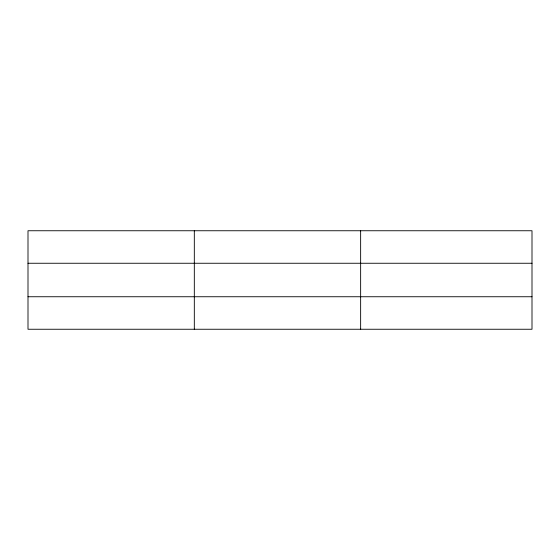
<?xml version="1.0" encoding="UTF-8"?>
<svg xmlns="http://www.w3.org/2000/svg" width="560" height="560" viewBox="0 0 560 560"><rect width="100%" height="100%" fill="white"/><g stroke="black" fill="none" stroke-linecap="round" stroke-linejoin="round"><path stroke-width="0.84" d="M194.32 329.252L194.32 230.748M360.64 329.252L360.64 230.748M532 263.256L532 230.748L28 230.748L28 329.252L532 329.252L532 263.256L28 263.256M28 296.744L532 296.744"/></g></svg>
